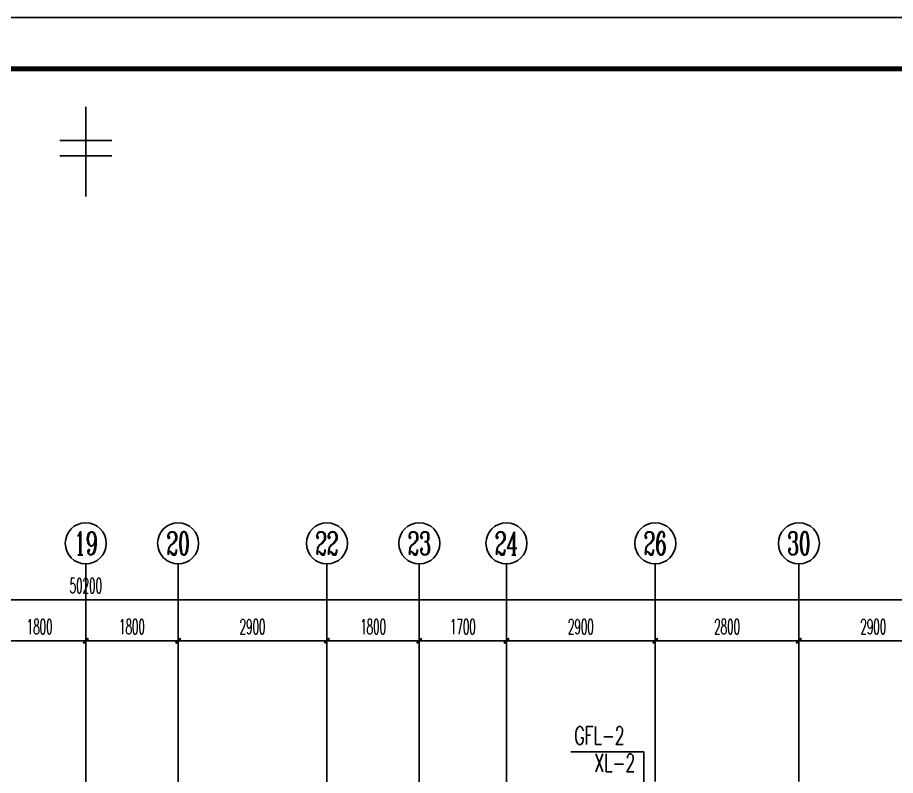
# Model space of a CAD drawing. Extents: x 27938 to 1507990, y 110129 to 923079.
# Drawn here: x 851586 to 868699, y 455457 to 470232 of the extents above; entities that cross this region are included whole.
import ezdxf
from ezdxf.enums import TextEntityAlignment as Align

# ---------------------------------------------------------------- set-up
doc = ezdxf.new("R2010")
doc.units = 0
doc.header["$LTSCALE"] = 1000
doc.header["$MEASUREMENT"] = 0
doc.linetypes.add('DOTE', pattern=[2.42, 2, -0.2, 0.02, -0.2])
for name, color, linetype in [('AXIS', 3, 'Continuous'), ('AXIS_TEXT', 7, 'Continuous'), ('DIM_不分区消火栓', 1, 'Continuous'), ('DIM_管井排水', 5, 'Continuous'), ('DOTE', 1, 'Continuous'), ('图框', 140, 'Continuous')]:
    doc.layers.add(name, color=color, linetype=linetype)
doc.layers.add('yichutu', color=7, linetype='Continuous', true_color=0xffffff, plot=False)
doc.styles.add('_TCH_AXIS', font='COMPLEX', dxfattribs={"bigfont": 'GBCBIG'})
doc.styles.add('_TCH_DIM_T3', font='SIMPLEX.shx', dxfattribs={"width": 0.494118, "bigfont": 'GBCBIG.shx'})
doc.styles.add('_TWT_SERIAL', font='SIMPLEX', dxfattribs={"width": 0.8, "height": 3.5, "bigfont": 'HZTXT'})
doc.styles.add('COMPLEX', font='COMPLEX')
doc.dimstyles.new('_TCH_ARCH&&100', dxfattribs={"dimtxt": 297.5, "dimasz": 100, "dimexe": 250, "dimexo": 300, "dimgap": 126.25, "dimtad": 1, "dimdec": 0, "dimzin": 0, "dimdsep": 46, "dimtxsty": '_TCH_DIM_T3', "dimblk": 'ARCHTICK', "dimcen": 0.09, "dimclrt": 4, "dimazin": 2, "dimtfac": 1, "dimtdec": 0, "dimtix": 1, "dimtmove": 2, "dimatfit": 3, "dimfxl": 100, "dimtolj": 1, "dimtzin": 0, "dimarcsym": 0})

# ---------------------------------------------------------------- blocks, each defined once
blk = doc.blocks.new('TK')
at = {"layer": '图框'}
blk.add_lwpolyline([(465375, 548714), (549475, 548714), (549475, 489314), (465375, 489314)], close=True, dxfattribs=at)
blk.add_lwpolyline([(465375, 548714), (549475, 548714), (549475, 489314), (465375, 489314)], close=True, dxfattribs=at)
at = {"layer": '图框', "const_width": 100}
blk.add_lwpolyline([(548475, 490314), (548475, 547714), (467875, 547714), (467875, 490314)], close=True, dxfattribs=at)
blk = doc.blocks.new('yct-841-594-84100-59399.9999999999-100-1000.0')
at = {"layer": 'yichutu', "color": 7, "true_color": 0xffffff}
blk.add_lwpolyline([(0, 0), (0, 59400), (84100, 59400), (84100, 0)], close=True, dxfattribs=at)
blk = doc.blocks.new('GDGDGDSDA')
at = {"layer": 'DOTE', "color": 0, "linetype": 'DOTE', "ltscale": 0.3}
for p, q in [((444335, 376108), (444335, 359558)), ((446135, 367858), (446135, 376108)), ((449035, 367858), (449035, 376108)), ((450835, 367858), (450835, 376108)), ((452535, 370658), (452535, 376108)), ((455435, 370059), (455435, 376108)), ((458235, 370059), (458235, 376108))]:
    blk.add_line(p, q, dxfattribs=at)
blk = doc.blocks.new('_ArchTick')
at = {"color": 0, "linetype": 'ByBlock', "const_width": 0.4}
blk.add_lwpolyline([(-0.5, -0.5), (0.5, 0.5)], dxfattribs=at)
blk = doc.blocks.new('*D739')
at = {"layer": 'AXIS', "color": 0, "lineweight": -2}
for p, q in [((866817, 455882), (866817, 458332)), ((869717, 455882), (869717, 458332)), ((866817, 458082), (869717, 458082))]:
    blk.add_line(p, q, dxfattribs=at)
at = {"layer": 'Defpoints', "color": 0}
for p in [(869717, 458082), (866817, 455582), (869717, 455582)]:
    blk.add_point(p, dxfattribs=at)
at = {"layer": 'AXIS', "color": 0, "lineweight": -2, "xscale": 100, "yscale": 100, "zscale": 100, "rotation": 180}
blk.add_blockref('_ArchTick', (866817, 458082), dxfattribs=at)
at = {"layer": 'AXIS', "color": 0, "lineweight": -2, "xscale": 100, "yscale": 100, "zscale": 100}
blk.add_blockref('_ArchTick', (869717, 458082), dxfattribs=at)
at = {"layer": 'AXIS', "color": 4, "insert": (868267, 458357), "char_height": 297.5, "attachment_point": 5, "style": '_TCH_DIM_T3'}
blk.add_mtext('\\A1;2900', dxfattribs=at)
blk = doc.blocks.new('*D740')
at = {"layer": 'AXIS', "color": 0, "lineweight": -2}
for p, q in [((864017, 455882), (864017, 458332)), ((866817, 455882), (866817, 458332)), ((864017, 458082), (866817, 458082))]:
    blk.add_line(p, q, dxfattribs=at)
at = {"layer": 'Defpoints', "color": 0}
for p in [(866817, 458082), (864017, 455582), (866817, 455582)]:
    blk.add_point(p, dxfattribs=at)
at = {"layer": 'AXIS', "color": 0, "lineweight": -2, "xscale": 100, "yscale": 100, "zscale": 100, "rotation": 180}
blk.add_blockref('_ArchTick', (864017, 458082), dxfattribs=at)
at = {"layer": 'AXIS', "color": 0, "lineweight": -2, "xscale": 100, "yscale": 100, "zscale": 100}
blk.add_blockref('_ArchTick', (866817, 458082), dxfattribs=at)
at = {"layer": 'AXIS', "color": 4, "insert": (865417, 458357), "char_height": 297.5, "attachment_point": 5, "style": '_TCH_DIM_T3'}
blk.add_mtext('\\A1;2800', dxfattribs=at)
blk = doc.blocks.new('*D741')
at = {"layer": 'AXIS', "color": 0, "lineweight": -2}
for p, q in [((861117, 455882), (861117, 458332)), ((864017, 455882), (864017, 458332)), ((861117, 458082), (864017, 458082))]:
    blk.add_line(p, q, dxfattribs=at)
at = {"layer": 'Defpoints', "color": 0}
for p in [(864017, 458082), (861117, 455582), (864017, 455582)]:
    blk.add_point(p, dxfattribs=at)
at = {"layer": 'AXIS', "color": 0, "lineweight": -2, "xscale": 100, "yscale": 100, "zscale": 100, "rotation": 180}
blk.add_blockref('_ArchTick', (861117, 458082), dxfattribs=at)
at = {"layer": 'AXIS', "color": 0, "lineweight": -2, "xscale": 100, "yscale": 100, "zscale": 100}
blk.add_blockref('_ArchTick', (864017, 458082), dxfattribs=at)
at = {"layer": 'AXIS', "color": 4, "insert": (862567, 458357), "char_height": 297.5, "attachment_point": 5, "style": '_TCH_DIM_T3'}
blk.add_mtext('\\A1;2900', dxfattribs=at)
blk = doc.blocks.new('*D742')
at = {"layer": 'AXIS', "color": 0, "lineweight": -2}
for p, q in [((859417, 455882), (859417, 458332)), ((861117, 455882), (861117, 458332)), ((859417, 458082), (861117, 458082))]:
    blk.add_line(p, q, dxfattribs=at)
at = {"layer": 'Defpoints', "color": 0}
for p in [(861117, 458082), (859417, 455582), (861117, 455582)]:
    blk.add_point(p, dxfattribs=at)
at = {"layer": 'AXIS', "color": 0, "lineweight": -2, "xscale": 100, "yscale": 100, "zscale": 100, "rotation": 180}
blk.add_blockref('_ArchTick', (859417, 458082), dxfattribs=at)
at = {"layer": 'AXIS', "color": 0, "lineweight": -2, "xscale": 100, "yscale": 100, "zscale": 100}
blk.add_blockref('_ArchTick', (861117, 458082), dxfattribs=at)
at = {"layer": 'AXIS', "color": 4, "insert": (860267, 458357), "char_height": 297.5, "attachment_point": 5, "style": '_TCH_DIM_T3'}
blk.add_mtext('\\A1;1700', dxfattribs=at)
blk = doc.blocks.new('*D743')
at = {"layer": 'AXIS', "color": 0, "lineweight": -2}
for p, q in [((857617, 455882), (857617, 458332)), ((859417, 455882), (859417, 458332)), ((857617, 458082), (859417, 458082))]:
    blk.add_line(p, q, dxfattribs=at)
at = {"layer": 'Defpoints', "color": 0}
for p in [(859417, 458082), (857617, 455582), (859417, 455582)]:
    blk.add_point(p, dxfattribs=at)
at = {"layer": 'AXIS', "color": 0, "lineweight": -2, "xscale": 100, "yscale": 100, "zscale": 100, "rotation": 180}
blk.add_blockref('_ArchTick', (857617, 458082), dxfattribs=at)
at = {"layer": 'AXIS', "color": 0, "lineweight": -2, "xscale": 100, "yscale": 100, "zscale": 100}
blk.add_blockref('_ArchTick', (859417, 458082), dxfattribs=at)
at = {"layer": 'AXIS', "color": 4, "insert": (858517, 458357), "char_height": 297.5, "attachment_point": 5, "style": '_TCH_DIM_T3'}
blk.add_mtext('\\A1;1800', dxfattribs=at)
blk = doc.blocks.new('*D744')
at = {"layer": 'AXIS', "color": 0, "lineweight": -2}
for p, q in [((854717, 455882), (854717, 458332)), ((857617, 455882), (857617, 458332)), ((854717, 458082), (857617, 458082))]:
    blk.add_line(p, q, dxfattribs=at)
at = {"layer": 'Defpoints', "color": 0}
for p in [(857617, 458082), (854717, 455582), (857617, 455582)]:
    blk.add_point(p, dxfattribs=at)
at = {"layer": 'AXIS', "color": 0, "lineweight": -2, "xscale": 100, "yscale": 100, "zscale": 100, "rotation": 180}
blk.add_blockref('_ArchTick', (854717, 458082), dxfattribs=at)
at = {"layer": 'AXIS', "color": 0, "lineweight": -2, "xscale": 100, "yscale": 100, "zscale": 100}
blk.add_blockref('_ArchTick', (857617, 458082), dxfattribs=at)
at = {"layer": 'AXIS', "color": 4, "insert": (856167, 458357), "char_height": 297.5, "attachment_point": 5, "style": '_TCH_DIM_T3'}
blk.add_mtext('\\A1;2900', dxfattribs=at)
blk = doc.blocks.new('*D745')
at = {"layer": 'AXIS', "color": 0, "lineweight": -2}
for p, q in [((852917, 455882), (852917, 458332)), ((854717, 455882), (854717, 458332)), ((852917, 458082), (854717, 458082))]:
    blk.add_line(p, q, dxfattribs=at)
at = {"layer": 'Defpoints', "color": 0}
for p in [(854717, 458082), (852917, 455582), (854717, 455582)]:
    blk.add_point(p, dxfattribs=at)
at = {"layer": 'AXIS', "color": 0, "lineweight": -2, "xscale": 100, "yscale": 100, "zscale": 100, "rotation": 180}
blk.add_blockref('_ArchTick', (852917, 458082), dxfattribs=at)
at = {"layer": 'AXIS', "color": 0, "lineweight": -2, "xscale": 100, "yscale": 100, "zscale": 100}
blk.add_blockref('_ArchTick', (854717, 458082), dxfattribs=at)
at = {"layer": 'AXIS', "color": 4, "insert": (853817, 458357), "char_height": 297.5, "attachment_point": 5, "style": '_TCH_DIM_T3'}
blk.add_mtext('\\A1;1800', dxfattribs=at)
blk = doc.blocks.new('*D757')
at = {"layer": 'AXIS', "color": 0, "lineweight": -2}
for p, q in [((851117, 455882), (851117, 458332)), ((852917, 455882), (852917, 458332)), ((851117, 458082), (852917, 458082))]:
    blk.add_line(p, q, dxfattribs=at)
at = {"layer": 'Defpoints', "color": 0}
for p in [(852917, 458082), (851117, 455582), (852917, 455582)]:
    blk.add_point(p, dxfattribs=at)
at = {"layer": 'AXIS', "color": 0, "lineweight": -2, "xscale": 100, "yscale": 100, "zscale": 100, "rotation": 180}
blk.add_blockref('_ArchTick', (851117, 458082), dxfattribs=at)
at = {"layer": 'AXIS', "color": 0, "lineweight": -2, "xscale": 100, "yscale": 100, "zscale": 100}
blk.add_blockref('_ArchTick', (852917, 458082), dxfattribs=at)
at = {"layer": 'AXIS', "color": 4, "insert": (852017, 458357), "char_height": 297.5, "attachment_point": 5, "style": '_TCH_DIM_T3'}
blk.add_mtext('\\A1;1800', dxfattribs=at)
blk = doc.blocks.new('*D758')
at = {"layer": 'AXIS', "color": 0, "lineweight": -2}
for p, q in [((827817, 455882), (827817, 459132)), ((878017, 455882), (878017, 459132)), ((827817, 458882), (878017, 458882))]:
    blk.add_line(p, q, dxfattribs=at)
at = {"layer": 'Defpoints', "color": 0}
for p in [(878017, 458882), (827817, 455582), (878017, 455582)]:
    blk.add_point(p, dxfattribs=at)
at = {"layer": 'AXIS', "color": 0, "lineweight": -2, "xscale": 100, "yscale": 100, "zscale": 100, "rotation": 180}
blk.add_blockref('_ArchTick', (827817, 458882), dxfattribs=at)
at = {"layer": 'AXIS', "color": 0, "lineweight": -2, "xscale": 100, "yscale": 100, "zscale": 100}
blk.add_blockref('_ArchTick', (878017, 458882), dxfattribs=at)
at = {"layer": 'AXIS', "color": 4, "insert": (852917, 459157), "char_height": 297.5, "attachment_point": 5, "style": '_TCH_DIM_T3'}
blk.add_mtext('\\A1;50200', dxfattribs=at)
blk = doc.blocks.new('_AXISO')
blk.add_circle((0, 0), 0.5)
at = {"layer": 'AXIS_TEXT', "style": 'COMPLEX', "width": 1.041667}
blk.add_attdef('A', text='', height=0.56, dxfattribs=at).set_placement((-0.25, -0.28), (0.25, -0.28), align=Align.FIT)

msp = doc.modelspace()

# ---------------------------------------------------------------- linework, layer by layer
at = {"color": 8}
for p, q in [((852916.6, 468493.2), (852916.6, 466742.2)), ((852916.6, 468493.2), (852916.6, 466742.2)), ((852409.2, 467836.6), (853424, 467836.6)), ((852409.2, 467836.6), (853424, 467836.6)), ((852409.2, 467533.3), (853424, 467533.3)), ((852409.2, 467533.3), (853424, 467533.3))]:
    msp.add_line(p, q, dxfattribs=at)
at = {"layer": 'AXIS', "color": 8}
for p, q in [((852916.6, 455582.1), (852916.6, 459582.1)), ((854716.6, 455582.1), (854716.6, 459582.1)), ((857616.6, 455582.1), (857616.6, 459582.1)), ((859416.6, 455582.1), (859416.6, 459582.1)), ((861116.6, 455582.1), (861116.6, 459582.1)), ((864016.6, 455582.1), (864016.6, 459582.1)), ((866816.6, 455582.1), (866816.6, 459582.1))]:
    msp.add_line(p, q, dxfattribs=at)
at = {"layer": 'DIM_管井排水'}
for p, q in [((863791.6, 455918.8), (862369, 455918.8)), ((863791.6, 452157.1), (863791.6, 455918.8))]:
    msp.add_line(p, q, dxfattribs=at)

# ---------------------------------------------------------------- block references
msp.add_blockref('TK', (348239.1, -78481.8))
at = {"layer": 'AXIS', "color": 8}
ref = msp.add_blockref('_AXISO', (852916.6, 459982.1), dxfattribs=dict(at, xscale=800, yscale=800, zscale=800))
ref.add_attrib('A', '19', dxfattribs={"layer": 'AXIS_TEXT', "color": 8, "ltscale": 0.5, "height": 452.55, "style": '_TCH_AXIS', "width": 0.724138}).set_placement((852690.3, 459755.8), (853142.9, 459755.8), align=Align.FIT)
ref = msp.add_blockref('_AXISO', (854716.6, 459982.1), dxfattribs=dict(at, xscale=800, yscale=800, zscale=800))
ref.add_attrib('A', '20', dxfattribs={"layer": 'AXIS_TEXT', "color": 8, "ltscale": 0.5, "height": 452.55, "style": '_TCH_AXIS', "width": 0.617647}).set_placement((854490.3, 459755.8), (854942.9, 459755.8), align=Align.FIT)
ref = msp.add_blockref('_AXISO', (857616.6, 459982.1), dxfattribs=dict(at, xscale=800, yscale=800, zscale=800))
ref.add_attrib('A', '22', dxfattribs={"layer": 'AXIS_TEXT', "color": 8, "ltscale": 0.5, "height": 452.55, "style": '_TCH_AXIS', "width": 0.617647}).set_placement((857390.3, 459755.8), (857842.9, 459755.8), align=Align.FIT)
ref = msp.add_blockref('_AXISO', (859416.6, 459982.1), dxfattribs=dict(at, xscale=800, yscale=800, zscale=800))
ref.add_attrib('A', '23', dxfattribs={"layer": 'AXIS_TEXT', "color": 8, "ltscale": 0.5, "height": 452.55, "style": '_TCH_AXIS', "width": 0.617647}).set_placement((859190.3, 459755.8), (859642.9, 459755.8), align=Align.FIT)
ref = msp.add_blockref('_AXISO', (861116.6, 459982.1), dxfattribs=dict(at, xscale=800, yscale=800, zscale=800))
ref.add_attrib('A', '24', dxfattribs={"layer": 'AXIS_TEXT', "color": 8, "ltscale": 0.5, "height": 452.55, "style": '_TCH_AXIS', "width": 0.583333}).set_placement((860890.3, 459755.8), (861342.9, 459755.8), align=Align.FIT)
ref = msp.add_blockref('_AXISO', (864016.6, 459982.1), dxfattribs=dict(at, xscale=800, yscale=800, zscale=800))
ref.add_attrib('A', '26', dxfattribs={"layer": 'AXIS_TEXT', "color": 8, "ltscale": 0.5, "height": 452.55, "style": '_TCH_AXIS', "width": 0.617647}).set_placement((863790.3, 459755.8), (864242.9, 459755.8), align=Align.FIT)
ref = msp.add_blockref('_AXISO', (866816.6, 459982.1), dxfattribs=dict(at, xscale=800, yscale=800, zscale=800))
ref.add_attrib('A', '30', dxfattribs={"layer": 'AXIS_TEXT', "color": 8, "ltscale": 0.5, "height": 452.55, "style": '_TCH_AXIS', "width": 0.636364}).set_placement((866590.3, 459755.8), (867042.9, 459755.8), align=Align.FIT)
at = {"layer": 'DOTE', "color": 169}
msp.add_blockref('GDGDGDSDA', (408581.8, 79473.8), dxfattribs=at)
at = {"layer": 'yichutu'}
msp.add_blockref('yct-841-594-84100-59399.9999999999-100-1000.0', (813614.1, 410831.9), dxfattribs=at)

# ---------------------------------------------------------------- texts
at = {"layer": 'DIM_不分区消火栓', "color": 7, "style": '_TWT_SERIAL', "width": 0.64}
msp.add_text('XL-2', height=350, dxfattribs=at).set_placement((862829.7, 455527))
at = {"layer": 'DIM_管井排水', "color": 7, "style": '_TWT_SERIAL', "width": 0.64}
msp.add_text('GFL-2', height=350, dxfattribs=at).set_placement((862439, 456058.8))

# ---------------------------------------------------------------- dimensions: what is measured, and where the dimension line sits
at = {"layer": 'AXIS', "color": 8}
for p1, p2, distance, picture, middle in [((827816.6, 455582.1), (878016.6, 455582.1), 3300, '*D758', (852916.6, 459157.1)), ((851116.6, 455582.1), (852916.6, 455582.1), 2500, '*D757', (852016.6, 458357.1)), ((852916.6, 455582.1), (854716.6, 455582.1), 2500, '*D745', (853816.6, 458357.1)), ((854716.6, 455582.1), (857616.6, 455582.1), 2500, '*D744', (856166.6, 458357.1)), ((857616.6, 455582.1), (859416.6, 455582.1), 2500, '*D743', (858516.6, 458357.1)), ((859416.6, 455582.1), (861116.6, 455582.1), 2500, '*D742', (860266.6, 458357.1)), ((861116.6, 455582.1), (864016.6, 455582.1), 2500, '*D741', (862566.6, 458357.1)), ((864016.6, 455582.1), (866816.6, 455582.1), 2500, '*D740', (865416.6, 458357.1)), ((866816.6, 455582.1), (869716.6, 455582.1), 2500, '*D739', (868266.6, 458357.1))]:
    dim = msp.add_aligned_dim(p1=p1, p2=p2, distance=distance, dimstyle='_TCH_ARCH&&100', dxfattribs=at)
    dim.commit()
    dim.dimension.update_dxf_attribs({"geometry": picture, "text_midpoint": middle})

doc.saveas('drawing.dxf')
